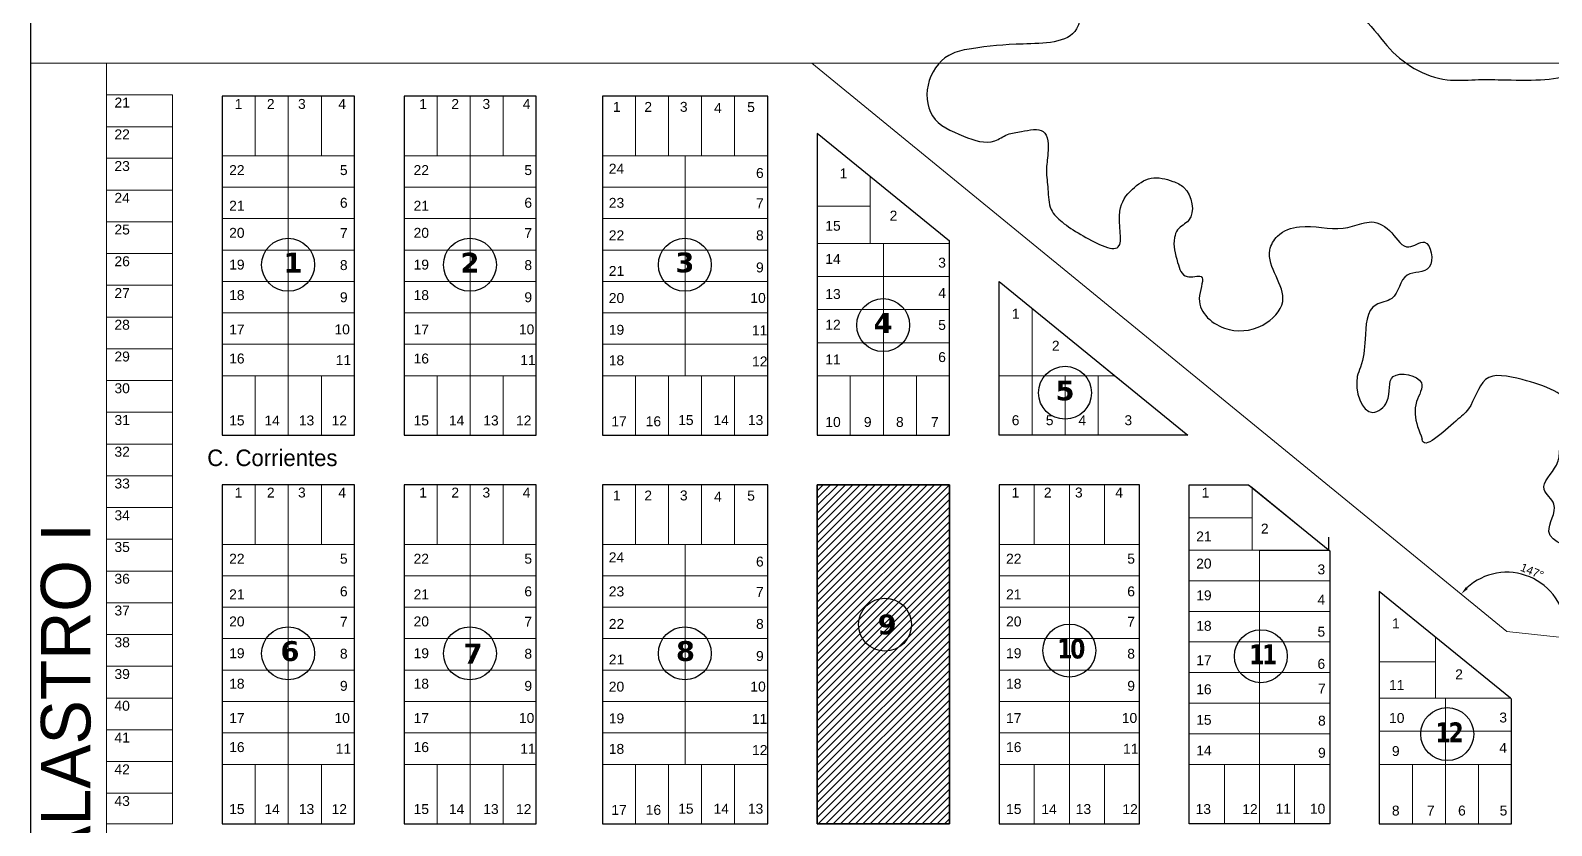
# Model space of a CAD drawing. Header units: millimetres. Extents: x 0 to 6558, y 60 to 10727.
# Drawn here: x 2200 to 2660.1, y 8684.6 to 8925 of the extents above; entities that cross this region are included whole.
import ezdxf

# ---------------------------------------------------------------- set-up
doc = ezdxf.new("R2010")
doc.units = ezdxf.units.MM
for name, color, linetype, lineweight in [('0 LAGUNA', 140, 'Continuous', 30), ('0 NOMBRE DE BARRIOS', 251, 'Continuous', 35), ('0 N° DE PARCELA', 255, 'Continuous', 25), ('0 SIG - PARCELAS', 252, 'Continuous', 18)]:
    doc.layers.add(name, color=color, linetype=linetype, lineweight=lineweight)
for name, color, linetype in [('0 NOMBRE DE CALLES', 255, 'Continuous'), ('0 N° DE MANZANA', 255, 'Continuous'), ('0 SIG - CHACRAS', 253, 'Continuous'), ('0 SIG - MANZANAS', 253, 'Continuous'), ('TERRENO MUNICIPAL', 10, 'Continuous')]:
    doc.layers.add(name, color=color, linetype=linetype)
doc.layers.add('auxiliares', color=3, linetype='Continuous', plot=False)
doc.styles.add('ARIAL', font='arial.ttf')
doc.styles.get("Standard").update_dxf_attribs({"font": 'arial.ttf'})
doc.styles.add('STYLE1', font='arial.ttf')
doc.dimstyles.new('Copia de 1-100', dxfattribs={"dimscale": 200, "dimtxt": 0.05, "dimasz": 0.01, "dimexe": 0.0035, "dimexo": 0.0035, "dimgap": 0.0015, "dimtad": 1, "dimzin": 4, "dimdsep": 46, "dimtxsty": 'ARIAL', "dimblk": 'DOTSMALL', "dimcen": 0.009, "dimdle": 0.0015, "dimclrd": 6, "dimclre": 256, "dimclrt": 6, "dimazin": 0, "dimtfac": 1, "dimtmove": 2, "dimatfit": 2, "dimldrblk": 'DOTSMALL', "dimfxl": 0.035, "dimfxlon": 1, "dimtfillclr": 6, "dimtolj": 2, "dimtzin": 0, "dimlwd": -1, "dimlwe": -1, "dimarcsym": 0})
doc.dimstyles.new('ISO-25', dxfattribs={"dimtxt": 2.5, "dimasz": 2.5, "dimexe": 1.25, "dimexo": 0.625, "dimtad": 1, "dimtxsty": 'Standard', "dimcen": 2.5, "dimadec": 0, "dimazin": 0, "dimtfac": 1, "dimtmove": 0, "dimatfit": 3, "dimfxl": 1, "dimarcsym": 0})

# ---------------------------------------------------------------- blocks, each defined once
blk = doc.blocks.new('*D72')
at = {"layer": 'auxiliares', "color": 0, "lineweight": -2, "transparency": 16777216}
blk.add_arc((2646.57, 8743.32), 17.86, 1.8526, 132.7196, dxfattribs=at)
at = {"layer": 'auxiliares', "color": 0, "transparency": 16777216}
for points in [[(2634.76, 8756.15), (2634.15, 8756.72), (2632.74, 8754.61)], [(2664.83, 8743.88), (2664, 8743.91), (2664.32, 8741.39)]]:
    blk.add_solid(points, dxfattribs=at)
at = {"layer": 'auxiliares', "color": 0, "transparency": 16777216, "insert": (2654.19, 8761.52), "char_height": 2.5, "attachment_point": 5, "rotation": 337.2861}
blk.add_mtext('147°', dxfattribs=at)
blk = doc.blocks.new('_DotSmall')
at = {"color": 0, "linetype": 'ByBlock', "const_width": 0.5}
blk.add_lwpolyline([(-0.0625, 0, 1), (0.0625, 0, 1)], format="xyb", close=True, dxfattribs=at)
blk = doc.blocks.new('*D73')
at = {"layer": 'auxiliares', "color": 0, "transparency": 16777216}
blk.add_arc((2922.36, 8713.48), 16.52, 173.825, 302.7056, dxfattribs=at)
at = {"layer": 'auxiliares', "color": 0, "transparency": 16777216, "xscale": 2, "yscale": 2, "zscale": 2}
for p, rotation in [((2905.94, 8715.25), 83.82500000000022), ((2931.28, 8699.58), 32.70555555555591)]:
    blk.add_blockref('_DotSmall', p, dxfattribs=dict(at, rotation=rotation))
at = {"layer": 'auxiliares', "color": 0, "transparency": 16777216, "insert": (2914.1, 8700.12), "char_height": 1, "attachment_point": 5, "rotation": 328.2653, "style": 'ARIAL'}
blk.add_mtext('\\A2;128°52\'50"', dxfattribs=at)

msp = doc.modelspace()

# ---------------------------------------------------------------- hatches: boundary and pattern name
at = {"layer": 'TERRENO MUNICIPAL'}
h = msp.add_hatch(dxfattribs=at)
h.set_pattern_fill('ANSI31', color=256, scale=0.5)
h.set_pattern_definition([(45, (-322.4474, 5693.1154), (-1.122532, 1.122532), [])])
h.paths.add_polyline_path([(2477.979, 8685.105), (2437.979, 8685.105), (2437.979, 8787.605), (2477.979, 8787.605)])

# ---------------------------------------------------------------- linework, layer by layer
at = {"layer": '0 LAGUNA'}
msp.add_spline([(2418.939, 9218.223), (2437.344, 9225.666), (2438.177, 9234.817), (2444.006, 9246.462), (2446.504, 9257.276), (2446.504, 9271.417), (2453.165, 9286.39), (2462.737, 9298.306), (2473.398, 9313.402), (2477.851, 9320.446), (2478.098, 9327.489), (2475.284, 9343.735), (2472.405, 9350.324), (2472.776, 9355.892), (2474.356, 9359.882), (2477.514, 9361.832), (2481.509, 9363.78), (2484.946, 9366.193), (2487.733, 9369.441), (2487.733, 9374.081), (2484.015, 9378.019), (2480.91, 9379.815), (2487.924, 9393.343), (2492.187, 9396.947), (2498.09, 9400.105), (2505.961, 9405.629), (2506.453, 9410.215), (2511.917, 9420.105), (2519.148, 9426.472), (2527.899, 9429.386), (2530.309, 9427.992), (2534.496, 9426.978), (2537.286, 9430.019), (2537.793, 9436.355), (2545.53, 9441.55), (2550.097, 9444.211), (2554.409, 9450.673), (2563.264, 9457.927), (2568.358, 9466.674), (2574.727, 9471.128), (2589.242, 9479.653), (2604.242, 9485.692), (2616.109, 9507.611), (2620.586, 9517.452), (2623.721, 9522.82), (2629.318, 9524.609), (2635.139, 9524.609), (2637.378, 9525.504), (2645.438, 9525.28), (2661.558, 9524.833), (2676.111, 9532.661), (2677.007, 9540.713), (2679.469, 9546.752), (2681.708, 9552.344), (2691.56, 9556.251), (2702.082, 9566.658), (2710.814, 9567.329), (2718.874, 9567.553), (2737.124, 9591.932), (2738.248, 9598.669), (2751.409, 9608.215), (2763.762, 9614.391), (2778.585, 9632.2), (2796.626, 9643.039), (2806.191, 9651.588), (2811.225, 9662.15), (2815.756, 9669.19), (2845.473, 9690.574), (2867.703, 9696.681), (2883.819, 9701.678), (2894.934, 9708.34), (2907.161, 9713.892), (2916.608, 9721.664), (2936.616, 9731.658), (2944.952, 9736.654), (2951.621, 9743.872), (2953.844, 9751.089), (2954.4, 9763.858), (2948.286, 9775.967), (2938.283, 9775.967), (2924.945, 9769.966), (2904.382, 9766.079), (2893.823, 9758.307), (2884.375, 9749.424), (2873.816, 9740.541), (2863.257, 9731.658), (2849.919, 9726.661), (2832.135, 9719.999), (2822.131, 9716.112), (2809.905, 9713.337), (2804.347, 9708.34), (2790.679, 9701.122), (2790.679, 9700.012), (2779.894, 9703.343), (2776.56, 9705.564), (2761.554, 9706.119), (2749.884, 9701.678), (2744.882, 9695.571), (2735.99, 9685.577), (2724.189, 9678.36), (2710.425, 9676.694), (2698.755, 9655.597), (2692.086, 9650.045), (2677.081, 9641.717), (2663.187, 9631.169), (2652.719, 9617.101), (2644.273, 9603.381), (2639.685, 9606.627), (2630.125, 9605.1), (2626.492, 9600.516), (2624.007, 9594.213), (2622.669, 9587.528), (2618.654, 9582.18), (2614.256, 9577.023), (2607.183, 9571.294), (2601.256, 9566.71), (2593.608, 9564.609), (2590.167, 9563.845), (2586.535, 9563.272), (2571.759, 9562.187), (2561.004, 9550.907), (2557.509, 9544.46), (2548.906, 9534.254), (2539.496, 9528.614), (2513.155, 9505.812), (2491.846, 9491.392), (2471.226, 9481.092), (2448.861, 9461.351), (2443.873, 9455.704), (2434.895, 9446.07), (2426.582, 9437.766), (2418.934, 9433.115), (2408.958, 9426.139), (2400.644, 9420.105), (2395.989, 9420.105), (2392.663, 9414.512), (2386.678, 9409.197), (2382.688, 9400.105), (2380.028, 9393.584), (2380.36, 9388.269), (2392.663, 9383.286), (2395.656, 9383.286), (2399.979, 9382.289), (2401.309, 9379.632), (2385.987, 9381.781), (2381.536, 9387.232), (2367.608, 9390.244), (2356.838, 9386.371), (2352.818, 9383.646), (2348.941, 9380.633), (2346.069, 9378.195), (2330.068, 9365.158), (2326.897, 9354.548), (2326.676, 9344.439), (2319.388, 9325.672), (2310.206, 9318.142), (2308.152, 9309.573), (2303.199, 9304.866), (2310.085, 9296.055), (2303.757, 9286.946), (2302.64, 9283.524), (2302.566, 9279.21), (2290.094, 9235.81), (2290.872, 9207.826), (2290.872, 9193.834), (2293.985, 9176.733), (2298.653, 9163.518), (2299.431, 9157.299), (2304.1, 9142.53), (2316.268, 9108.573), (2343.103, 9093.253), (2344.637, 9083.296), (2351.538, 9075.636), (2360.738, 9065.679), (2364.572, 9063.381), (2370.706, 9059.551), (2370.706, 9051.892), (2372.239, 9044.998), (2373.006, 9032.743), (2378.373, 9027.382), (2386.807, 9025.85), (2403.675, 9025.85), (2413.643, 9030.445), (2419.01, 9038.105), (2425.144, 9038.105), (2428.211, 9035.041), (2428.977, 9025.85), (2429.744, 9019.722), (2430.511, 9012.828), (2432.044, 9005.935), (2435.111, 9002.871), (2444.312, 8998.275), (2480.348, 8994.445), (2491.082, 8995.977), (2504.117, 8995.977), (2517.918, 8992.148), (2523.285, 8988.318), (2523.285, 8982.19), (2527.886, 8973.765), (2533.253, 8967.637), (2534.786, 8963.807), (2535.553, 8950.02), (2534.786, 8941.595), (2520.218, 8936.233), (2516.384, 8925.509), (2500.208, 8920.903), (2484.615, 8919.487), (2478.945, 8918.071), (2471.858, 8909.865), (2472.803, 8899.19), (2482.253, 8893.053), (2491.703, 8891.637), (2495.483, 8893.525), (2499.735, 8894.469), (2506.351, 8894.469), (2507.768, 8887.861), (2507.296, 8882.669), (2507.768, 8877.004), (2508.713, 8870.868), (2512.021, 8867.092), (2517.691, 8863.315), (2529.031, 8859.539), (2529.503, 8870.396), (2533.283, 8877.004), (2538.953, 8880.309), (2545.568, 8879.365), (2548.876, 8877.476), (2550.294, 8867.564), (2546.986, 8864.732), (2546.041, 8862.372), (2546.986, 8854.819), (2549.821, 8850.571), (2554.074, 8850.571), (2553.601, 8844.907), (2555.491, 8838.77), (2561.161, 8834.994), (2572.711, 8835.93), (2578.757, 8843.018), (2574.864, 8858.595), (2577.226, 8862.844), (2583.842, 8865.676), (2597.072, 8865.204), (2602.742, 8866.62), (2605.577, 8867.092), (2611.72, 8863.787), (2616.917, 8859.539), (2621.642, 8860.955), (2623.06, 8853.403), (2616.445, 8851.043), (2611.72, 8843.962), (2606.994, 8842.074), (2603.687, 8831.69), (2602.269, 8823.193), (2601.324, 8820.361), (2606.049, 8809.504), (2610.302, 8812.809), (2612.192, 8820.361), (2620.697, 8818.473), (2619.28, 8812.809), (2618.807, 8809.032), (2620.967, 8801.469)], degree=3, dxfattribs=at)
at = {"layer": '0 LAGUNA', "start_tangent": (-0.6782069, -0.734871), "end_tangent": (-0.0487753, 0.9988098)}
msp.add_spline([(2418.939, 9218.223), (2418.939, 9208.07), (2416.681, 9200.738), (2413.858, 9189.458), (2411.035, 9179.305), (2408.776, 9172.537), (2408.776, 9159), (2408.776, 9147.156), (2408.776, 9135.875), (2411.035, 9124.595), (2418.939, 9108.238), (2430.231, 9096.957), (2443.782, 9091.881), (2454.509, 9088.497), (2472.576, 9081.729), (2482.174, 9073.832), (2494.595, 9071.012), (2502.5, 9066.5), (2551.221, 9076.645), (2565.562, 9078.237), (2576.717, 9079.828), (2589.465, 9079.828), (2613.367, 9079.828), (2632.968, 9081.984), (2630.39, 9101.421), (2630.66, 9102.121), (2680.439, 9102.121), (2680.439, 9129.176), (2704.196, 9141.912), (2729.691, 9157.83), (2752, 9165.79), (2772.716, 9181.708), (2795.024, 9199.219), (2820.52, 9213.546), (2831.626, 9231.056), (2871.527, 9254.745), (2905.688, 9283.588), (2922.468, 9301.099), (2946.191, 9318.609), (2976.682, 9351.425), (2982.335, 9353.63), (2990.511, 9366.365), (3002.775, 9392.004), (3015.948, 9400.105), (3033.591, 9412.999), (3047.803, 9414.917), (3055.101, 9420.105), (3059.326, 9425.662), (3067.392, 9431.034), (3072.002, 9435.638), (3089.645, 9462.228), (3098.59, 9474.601), (3106.847, 9479.413), (3114.416, 9489.036), (3109.095, 9502.196), (3126.113, 9505.533), (3128.178, 9511.032), (3136.434, 9516.531), (3143.315, 9526.155), (3149.508, 9535.091), (3153.636, 9541.277), (3154.325, 9551.588), (3159.141, 9556.399), (3162.582, 9563.273), (3164.646, 9570.147), (3179.979, 9594.447), (3191.023, 9607.347), (3199.979, 9618.73), (3204.979, 9636.183), (3204.979, 9652.878), (3216.848, 9670.206), (3235.722, 9693.31), (3241.735, 9713.332), (3247.748, 9726.68), (3263.782, 9740.028), (3276.475, 9749.372), (3285.828, 9757.38), (3293.845, 9763.387), (3307.207, 9763.387), (3313.887, 9763.387), (3325.913, 9766.724), (3349.964, 9768.059), (3367.334, 9768.059), (3382.7, 9766.057), (3374.015, 9756.046), (3355.976, 9750.039), (3343.951, 9738.693), (3341.279, 9729.35), (3335.934, 9720.006), (3327.249, 9708.66), (3315.892, 9700.651), (3305.203, 9676.625), (3301.194, 9662.609), (3289.169, 9630.574), (3285.16, 9627.237), (3273.135, 9609.885), (3264.45, 9596.537), (3251.088, 9591.865), (3237.727, 9582.521), (3229.042, 9577.182), (3215.68, 9568.506), (3213.676, 9559.162), (3199.979, 9559.162), (3180.079, 9559.162), (3180.079, 9547.816), (3179.979, 9524.457), (3172.255, 9509.775), (3164.906, 9494.424), (3142.38, 9460.371), (3134.274, 9445.332), (3120.378, 9420.105), (3111.74, 9409.445), (3111.74, 9400.105), (3104.746, 9380.553), (3093.746, 9369.564), (3082.166, 9356.261), (3070.008, 9345.85), (3057.849, 9339.488), (3049.164, 9336.596), (3036.054, 9324.307), (3019.049, 9314.24), (3010.861, 9305.432), (3007.712, 9292.219), (2999.525, 9283.411), (2987.559, 9275.861), (2972.1, 9265.651), (2956.823, 9260.601), (2954.232, 9253.355), (2947.738, 9245.633), (2944.337, 9238.219), (2940.317, 9232.35), (2936.916, 9226.79), (2932.587, 9219.994), (2927.021, 9212.581), (2917.745, 9208.256), (2909.706, 9205.167), (2904.14, 9203.005), (2897.337, 9194.973), (2890.176, 9181.186), (2883.921, 9170.319), (2873.859, 9165.7), (2870.324, 9164.614), (2855.989, 9158.337), (2837.215, 9155.268), (2823.809, 9140.302), (2821.854, 9130.374), (2808.882, 9113.665), (2802.055, 9101.389), (2792.156, 9097.296), (2786.012, 9097.296), (2776.112, 9092.863), (2744.544, 9065.859), (2738.666, 9047.915), (2731.481, 9041.064), (2722.99, 9033.234), (2717.438, 9026.709), (2706.008, 9016.595), (2696.537, 9010.397), (2680.439, 9003.546), (2672.697, 8998.978), (2666.492, 8993.432), (2657.348, 8987.233), (2648.997, 8979.654), (2632.489, 8977.112), (2619.792, 8976.467), (2600.851, 8973.858), (2595.952, 8973.858), (2578.692, 8963.736), (2566.895, 8954.57), (2565.584, 8942.784), (2568.206, 8930.344), (2587.213, 8931.653), (2593.768, 8931.653), (2602.288, 8929.034), (2610.229, 8920.471), (2628.505, 8910.105), (2637.025, 8910.105), (2644.891, 8910.105), (2656.689, 8910.105), (2668.182, 8912.106), (2680.439, 8912.106), (2680.439, 8910.105), (2697.325, 8910.105), (2700.602, 8900.224), (2740.744, 8872.077), (2753.426, 8850.77), (2757.553, 8839.636), (2768.613, 8830.673), (2789.743, 8831.191), (2805.318, 8822.31), (2818.188, 8819.673), (2825.977, 8815.375), (2838.611, 8808.403), (2856.857, 8800.512), (2875.078, 8792.814), (2895.234, 8796.063), (2907.916, 8796.063), (2926.939, 8793.183), (2949.42, 8793.183), (2986.238, 8778.876), (3006.219, 8771.618), (3028.924, 8748.935), (3034.373, 8747.121), (3040.731, 8743.491), (3044.364, 8738.955), (3059.803, 8719.902), (3070.702, 8707.2), (3081.601, 8688.147), (3089.774, 8662.743), (3092.499, 8642.782), (3087.958, 8621.914), (3075.243, 8607.398), (3063.436, 8594.696), (3050.721, 8581.994), (3041.639, 8575.643), (3034.862, 8546.589), (3028.173, 8536.822), (3019.854, 8526.98), (3015.475, 8521.294), (3015.037, 8513.639), (3020.956, 8497.339), (3027.118, 8487.337), (3035.204, 8484.837), (3051.813, 8465.732), (3051.315, 8455.492), (3039.615, 8430.105), (3009.028, 8435.757), (2987.132, 8435.296), (2967.31, 8433.712), (2955.976, 8434.55), (2950.1, 8434.201), (2934.591, 8432.648), (2926.043, 8437.881), (2921.08, 8439.534), (2918.943, 8447.522), (2911.864, 8452.804), (2899.747, 8456.182), (2892.42, 8458.434), (2888.757, 8462.938), (2878.613, 8467.161), (2866.496, 8470.82), (2862.551, 8472.509), (2852.407, 8476.732), (2837.754, 8480.11), (2821.692, 8480.391), (2816.62, 8479.547), (2791.26, 8482.085), (2784.846, 8481.932), (2781.028, 8481.017), (2759.168, 8479.13), (2759.129, 8479.116), (2770.65, 8472.068), (2778.584, 8468.963), (2779.806, 8467.132), (2779.996, 8464.637), (2775.835, 8455.537), (2773.239, 8454.774), (2765.602, 8452.638), (2760.562, 8454.011), (2755.225, 8457.103), (2749.566, 8461.487), (2743.609, 8461.487), (2739.027, 8458.588), (2736.613, 8454.337), (2733.987, 8447.756), (2732.002, 8443.941), (2711.153, 8433.665), (2701.482, 8432.323), (2695.706, 8432.054), (2670.856, 8433.53), (2666.154, 8435.543), (2664.408, 8437.556), (2667.723, 8466.899), (2664.651, 8485.783), (2669.737, 8507.443), (2669.451, 8518.305), (2696.462, 8506.021), (2705.709, 8505.547), (2716.142, 8505.784), (2722.543, 8508.389), (2726.337, 8510.758), (2733.687, 8510.521), (2743.171, 8505.073), (2767.911, 8500.184), (2798.3, 8500.717), (2804.697, 8511.368), (2810.029, 8518.825), (2815.36, 8523.086), (2840.701, 8524.58), (2853.49, 8523.661), (2871.339, 8530.707), (2904.432, 8550.164), (2911.053, 8563.55), (2918.788, 8571.307), (2925.185, 8579.614), (2926.61, 8580.073), (2934.248, 8582.736), (2945.019, 8597.715), (2951.824, 8607.686), (2953.4, 8616.608), (2959.134, 8620.824), (2961.805, 8627.103), (2969.488, 8635.341), (2970.283, 8635.939), (2971.564, 8634.303), (2970.472, 8635.5), (2974.531, 8641.273), (2982.818, 8649.67), (2983.343, 8666.463), (2981.242, 8674.335), (2976.514, 8680.107), (2971.261, 8686.405), (2969.16, 8692.702), (2965.482, 8702.674), (2960.754, 8706.872), (2957.603, 8707.397), (2947.621, 8714.744), (2942.368, 8719.992), (2937.64, 8723.665), (2929.235, 8729.963), (2922.387, 8732.171), (2919.779, 8730.416), (2907.171, 8725.676), (2902.969, 8724.304), (2888.785, 8724.853), (2883.531, 8725.676), (2871.133, 8725.676), (2861.017, 8727.048), (2845.504, 8735.317), (2827.948, 8733.185), (2815.954, 8740.092), (2805.611, 8739.793), (2794.53, 8742.479), (2787.143, 8745.463), (2758.714, 8749.75), (2744.573, 8753.109), (2730.431, 8756.468), (2729.521, 8767.021), (2724.349, 8770.711), (2715.484, 8772.925), (2705.88, 8777.353), (2698.493, 8778.091), (2688.151, 8776.615), (2681.502, 8775.877), (2670.159, 8769.156), (2659.291, 8773.495), (2660.817, 8781.781), (2657.862, 8786.209), (2661.556, 8793.589), (2663.033, 8803.921), (2665.249, 8810.563), (2651.213, 8819.419), (2640.132, 8819.419), (2634.961, 8810.563), (2631.127, 8806.916), (2620.967, 8801.469)], degree=3, dxfattribs=at)
at = {"layer": '0 N° DE MANZANA'}
for centre in [(2277.918, 8854.16), (2332.918, 8854.16), (2397.918, 8854.16), (2457.918, 8835.91), (2512.918, 8815.464), (2458.457, 8745.342), (2277.918, 8736.66), (2332.918, 8736.66), (2397.918, 8736.66), (2514.229, 8737.506), (2572.147, 8735.799), (2628.526, 8712.242)]:
    msp.add_circle(centre, 8, dxfattribs=at)
at = {"layer": '0 SIG - CHACRAS'}
msp.add_lwpolyline([(2199.979, 8430.105), (3179.979, 8430.105), (3179.979, 9400.105), (2199.979, 9400.105)], close=True, dxfattribs=at)
at = {"layer": '0 SIG - MANZANAS'}
for points in [[(2257.979, 8802.605), (2297.979, 8802.605), (2297.979, 8905.105), (2257.979, 8905.105)], [(2312.979, 8802.605), (2352.979, 8802.605), (2352.979, 8905.105), (2312.979, 8905.105)], [(2372.979, 8802.605), (2422.979, 8802.605), (2422.979, 8905.105), (2372.979, 8905.105)], [(2550.019, 8802.605), (2492.979, 8802.605), (2492.979, 8849.055)], [(2257.979, 8685.105), (2297.979, 8685.105), (2297.979, 8787.605), (2257.979, 8787.605)], [(2312.979, 8685.105), (2352.979, 8685.105), (2352.979, 8787.605), (2312.979, 8787.605)], [(2372.979, 8685.105), (2422.979, 8685.105), (2422.979, 8787.605), (2372.979, 8787.605)], [(2437.979, 8685.105), (2477.979, 8685.105), (2477.979, 8787.605), (2437.979, 8787.605)], [(2492.979, 8685.105), (2535.479, 8685.105), (2535.479, 8787.605), (2492.979, 8787.605)], [(2592.979, 8767.625), (2592.979, 8685.105), (2550.479, 8685.105), (2550.479, 8787.605), (2568.449, 8787.605)], [(2647.979, 8722.845), (2647.649, 8723.105), (2607.979, 8755.415), (2607.979, 8685.105), (2647.979, 8685.105)]]:
    msp.add_lwpolyline(points, close=True, dxfattribs=at)
msp.add_lwpolyline([(2437.979, 8893.845), (2437.979, 8802.605), (2477.979, 8802.605), (2477.979, 8861.275), (2437.979, 8893.845)], dxfattribs=at)
at = {"layer": '0 SIG - PARCELAS'}
for points in [[(2199.979, 9405.105), (2199.979, 8915.105), (2680.439, 8915.105), (2680.439, 9405.105)], [(2199.979, 8672.925), (2222.979, 8672.925), (2222.979, 8915.105), (2199.979, 8915.105)], [(2554.279, 8430.105), (2543.703, 8517.112), (2670.016, 8547.852), (2875.374, 8559.712), (2940.837, 8614.399), (2957.48, 8658.782), (2922.359, 8713.476), (2646.568, 8743.315), (2436.329, 8915.105), (2707.979, 8915.105), (2804.396, 8841.173), (2850.33, 8820.922), (2943.614, 8811.094), (3037.575, 8776.87), (3111.033, 8692.324), (3151.837, 8593.951), (3146.299, 8584.105), (3118.573, 8526.978), (3114.189, 8517.944), (3105.867, 8500.797), (3100.657, 8464.105), (3095.829, 8430.105)], [(2222.979, 8895.855), (2242.979, 8895.855), (2242.979, 8905.555), (2222.979, 8905.555)], [(2257.979, 8887.105), (2267.979, 8887.105), (2267.979, 8905.105), (2257.979, 8905.105)], [(2267.979, 8887.105), (2277.979, 8887.105), (2277.979, 8905.105), (2267.979, 8905.105)], [(2277.979, 8887.105), (2287.979, 8887.105), (2287.979, 8905.105), (2277.979, 8905.105)], [(2287.979, 8887.105), (2297.979, 8887.105), (2297.979, 8905.105), (2287.979, 8905.105)], [(2312.979, 8887.105), (2322.979, 8887.105), (2322.979, 8905.105), (2312.979, 8905.105)], [(2322.979, 8887.105), (2332.979, 8887.105), (2332.979, 8905.105), (2322.979, 8905.105)], [(2332.979, 8887.105), (2342.979, 8887.105), (2342.979, 8905.105), (2332.979, 8905.105)], [(2342.979, 8887.105), (2352.979, 8887.105), (2352.979, 8905.105), (2342.979, 8905.105)], [(2372.979, 8887.105), (2382.979, 8887.105), (2382.979, 8905.105), (2372.979, 8905.105)], [(2382.979, 8887.105), (2392.979, 8887.105), (2392.979, 8905.105), (2382.979, 8905.105)], [(2392.979, 8887.105), (2402.979, 8887.105), (2402.979, 8905.105), (2392.979, 8905.105)], [(2402.979, 8887.105), (2412.979, 8887.105), (2412.979, 8905.105), (2402.979, 8905.105)], [(2412.979, 8887.105), (2422.979, 8887.105), (2422.979, 8905.105), (2412.979, 8905.105)], [(2222.979, 8886.355), (2242.979, 8886.355), (2242.979, 8895.855), (2222.979, 8895.855)], [(2453.979, 8880.815), (2453.979, 8871.855), (2437.979, 8871.855), (2437.979, 8893.845)], [(2222.979, 8876.755), (2242.979, 8876.755), (2242.979, 8886.355), (2222.979, 8886.355)], [(2257.979, 8877.605), (2277.979, 8877.605), (2277.979, 8887.105), (2257.979, 8887.105)], [(2277.979, 8877.605), (2297.979, 8877.605), (2297.979, 8887.105), (2277.979, 8887.105)], [(2312.979, 8877.605), (2332.979, 8877.605), (2332.979, 8887.105), (2312.979, 8887.105)], [(2332.979, 8877.605), (2352.979, 8877.605), (2352.979, 8887.105), (2332.979, 8887.105)], [(2372.979, 8877.605), (2397.979, 8877.605), (2397.979, 8887.105), (2372.979, 8887.105)], [(2397.979, 8877.605), (2422.979, 8877.605), (2422.979, 8887.105), (2397.979, 8887.105)], [(2477.979, 8861.275), (2477.979, 8860.605), (2453.979, 8860.605), (2453.979, 8880.815)], [(2222.979, 8867.155), (2242.979, 8867.155), (2242.979, 8876.755), (2222.979, 8876.755)], [(2257.979, 8868.105), (2277.979, 8868.105), (2277.979, 8877.605), (2257.979, 8877.605)], [(2277.979, 8868.105), (2297.979, 8868.105), (2297.979, 8877.605), (2277.979, 8877.605)], [(2312.979, 8868.105), (2332.979, 8868.105), (2332.979, 8877.605), (2312.979, 8877.605)], [(2332.979, 8868.105), (2352.979, 8868.105), (2352.979, 8877.605), (2332.979, 8877.605)], [(2372.979, 8868.105), (2397.979, 8868.105), (2397.979, 8877.605), (2372.979, 8877.605)], [(2397.979, 8868.105), (2422.979, 8868.105), (2422.979, 8877.605), (2397.979, 8877.605)], [(2437.979, 8860.605), (2453.979, 8860.605), (2453.979, 8871.855), (2437.979, 8871.855)], [(2222.979, 8857.555), (2242.979, 8857.555), (2242.979, 8867.155), (2222.979, 8867.155)], [(2257.979, 8858.605), (2277.979, 8858.605), (2277.979, 8868.105), (2257.979, 8868.105)], [(2277.979, 8858.605), (2297.979, 8858.605), (2297.979, 8868.105), (2277.979, 8868.105)], [(2312.979, 8858.605), (2332.979, 8858.605), (2332.979, 8868.105), (2312.979, 8868.105)], [(2332.979, 8858.605), (2352.979, 8858.605), (2352.979, 8868.105), (2332.979, 8868.105)], [(2372.979, 8858.605), (2397.979, 8858.605), (2397.979, 8868.105), (2372.979, 8868.105)], [(2397.979, 8858.605), (2422.979, 8858.605), (2422.979, 8868.105), (2397.979, 8868.105)], [(2222.979, 8847.955), (2242.979, 8847.955), (2242.979, 8857.555), (2222.979, 8857.555)], [(2257.979, 8849.105), (2277.979, 8849.105), (2277.979, 8858.605), (2257.979, 8858.605)], [(2277.979, 8849.105), (2297.979, 8849.105), (2297.979, 8858.605), (2277.979, 8858.605)], [(2312.979, 8849.105), (2332.979, 8849.105), (2332.979, 8858.605), (2312.979, 8858.605)], [(2332.979, 8849.105), (2352.979, 8849.105), (2352.979, 8858.605), (2332.979, 8858.605)], [(2372.979, 8849.105), (2397.979, 8849.105), (2397.979, 8858.605), (2372.979, 8858.605)], [(2397.979, 8849.105), (2422.979, 8849.105), (2422.979, 8858.605), (2397.979, 8858.605)], [(2437.979, 8850.605), (2457.979, 8850.605), (2457.979, 8860.605), (2437.979, 8860.605)], [(2457.979, 8850.605), (2477.979, 8850.605), (2477.979, 8860.605), (2457.979, 8860.605)], [(2222.979, 8838.355), (2242.979, 8838.355), (2242.979, 8847.955), (2222.979, 8847.955)], [(2257.979, 8839.605), (2277.979, 8839.605), (2277.979, 8849.105), (2257.979, 8849.105)], [(2277.979, 8839.605), (2297.979, 8839.605), (2297.979, 8849.105), (2277.979, 8849.105)], [(2312.979, 8839.605), (2332.979, 8839.605), (2332.979, 8849.105), (2312.979, 8849.105)], [(2332.979, 8839.605), (2352.979, 8839.605), (2352.979, 8849.105), (2332.979, 8849.105)], [(2372.979, 8839.605), (2397.979, 8839.605), (2397.979, 8849.105), (2372.979, 8849.105)], [(2397.979, 8839.605), (2422.979, 8839.605), (2422.979, 8849.105), (2397.979, 8849.105)], [(2437.979, 8840.605), (2457.979, 8840.605), (2457.979, 8850.605), (2437.979, 8850.605)], [(2457.979, 8840.605), (2477.979, 8840.605), (2477.979, 8850.605), (2457.979, 8850.605)], [(2502.979, 8840.915), (2502.979, 8820.605), (2492.979, 8820.605), (2492.979, 8849.055)], [(2257.979, 8830.105), (2277.979, 8830.105), (2277.979, 8839.605), (2257.979, 8839.605)], [(2277.979, 8830.105), (2297.979, 8830.105), (2297.979, 8839.605), (2277.979, 8839.605)], [(2312.979, 8830.105), (2332.979, 8830.105), (2332.979, 8839.605), (2312.979, 8839.605)], [(2332.979, 8830.105), (2352.979, 8830.105), (2352.979, 8839.605), (2332.979, 8839.605)], [(2372.979, 8830.105), (2397.979, 8830.105), (2397.979, 8839.605), (2372.979, 8839.605)], [(2397.979, 8830.105), (2422.979, 8830.105), (2422.979, 8839.605), (2397.979, 8839.605)], [(2437.979, 8830.605), (2457.979, 8830.605), (2457.979, 8840.605), (2437.979, 8840.605)], [(2457.979, 8830.605), (2477.979, 8830.605), (2477.979, 8840.605), (2457.979, 8840.605)], [(2527.919, 8820.605), (2502.979, 8820.605), (2502.979, 8840.915)], [(2222.979, 8828.755), (2242.979, 8828.755), (2242.979, 8838.355), (2222.979, 8838.355)], [(2257.979, 8820.605), (2277.979, 8820.605), (2277.979, 8830.105), (2257.979, 8830.105)], [(2277.979, 8820.605), (2297.979, 8820.605), (2297.979, 8830.105), (2277.979, 8830.105)], [(2312.979, 8820.605), (2332.979, 8820.605), (2332.979, 8830.105), (2312.979, 8830.105)], [(2332.979, 8820.605), (2352.979, 8820.605), (2352.979, 8830.105), (2332.979, 8830.105)], [(2372.979, 8820.605), (2397.979, 8820.605), (2397.979, 8830.105), (2372.979, 8830.105)], [(2397.979, 8820.605), (2422.979, 8820.605), (2422.979, 8830.105), (2397.979, 8830.105)], [(2437.979, 8820.605), (2457.979, 8820.605), (2457.979, 8830.605), (2437.979, 8830.605)], [(2457.979, 8820.605), (2477.979, 8820.605), (2477.979, 8830.605), (2457.979, 8830.605)], [(2222.979, 8819.155), (2242.979, 8819.155), (2242.979, 8828.755), (2222.979, 8828.755)], [(2257.979, 8802.605), (2267.979, 8802.605), (2267.979, 8820.605), (2257.979, 8820.605)], [(2267.979, 8802.605), (2277.979, 8802.605), (2277.979, 8820.605), (2267.979, 8820.605)], [(2277.979, 8802.605), (2287.979, 8802.605), (2287.979, 8820.605), (2277.979, 8820.605)], [(2287.979, 8802.605), (2297.979, 8802.605), (2297.979, 8820.605), (2287.979, 8820.605)], [(2312.979, 8802.605), (2322.979, 8802.605), (2322.979, 8820.605), (2312.979, 8820.605)], [(2322.979, 8802.605), (2332.979, 8802.605), (2332.979, 8820.605), (2322.979, 8820.605)], [(2332.979, 8802.605), (2342.979, 8802.605), (2342.979, 8820.605), (2332.979, 8820.605)], [(2342.979, 8802.605), (2352.979, 8802.605), (2352.979, 8820.605), (2342.979, 8820.605)], [(2372.979, 8802.605), (2382.979, 8802.605), (2382.979, 8820.605), (2372.979, 8820.605)], [(2382.979, 8802.605), (2392.979, 8802.605), (2392.979, 8820.605), (2382.979, 8820.605)], [(2392.979, 8802.605), (2402.979, 8802.605), (2402.979, 8820.605), (2392.979, 8820.605)], [(2402.979, 8802.605), (2412.979, 8802.605), (2412.979, 8820.605), (2402.979, 8820.605)], [(2412.979, 8802.605), (2422.979, 8802.605), (2422.979, 8820.605), (2412.979, 8820.605)], [(2437.979, 8802.605), (2447.979, 8802.605), (2447.979, 8820.605), (2437.979, 8820.605)], [(2447.979, 8802.605), (2457.979, 8802.605), (2457.979, 8820.605), (2447.979, 8820.605)], [(2457.979, 8802.605), (2467.979, 8802.605), (2467.979, 8820.605), (2457.979, 8820.605)], [(2467.979, 8802.605), (2477.979, 8802.605), (2477.979, 8820.605), (2467.979, 8820.605)], [(2492.979, 8802.605), (2502.979, 8802.605), (2502.979, 8820.605), (2492.979, 8820.605)], [(2502.979, 8802.605), (2512.979, 8802.605), (2512.979, 8820.605), (2502.979, 8820.605)], [(2512.979, 8802.605), (2522.979, 8802.605), (2522.979, 8820.605), (2512.979, 8820.605)], [(2527.919, 8820.605), (2522.979, 8820.605), (2522.979, 8802.605), (2550.019, 8802.605)], [(2222.979, 8809.555), (2242.979, 8809.555), (2242.979, 8819.155), (2222.979, 8819.155)], [(2222.979, 8799.955), (2242.979, 8799.955), (2242.979, 8809.555), (2222.979, 8809.555)], [(2222.979, 8790.355), (2242.979, 8790.355), (2242.979, 8799.955), (2222.979, 8799.955)], [(2222.979, 8780.755), (2242.979, 8780.755), (2242.979, 8790.355), (2222.979, 8790.355)], [(2257.979, 8769.605), (2267.979, 8769.605), (2267.979, 8787.605), (2257.979, 8787.605)], [(2267.979, 8769.605), (2277.979, 8769.605), (2277.979, 8787.605), (2267.979, 8787.605)], [(2277.979, 8769.605), (2287.979, 8769.605), (2287.979, 8787.605), (2277.979, 8787.605)], [(2287.979, 8769.605), (2297.979, 8769.605), (2297.979, 8787.605), (2287.979, 8787.605)], [(2312.979, 8769.605), (2322.979, 8769.605), (2322.979, 8787.605), (2312.979, 8787.605)], [(2322.979, 8769.605), (2332.979, 8769.605), (2332.979, 8787.605), (2322.979, 8787.605)], [(2332.979, 8769.605), (2342.979, 8769.605), (2342.979, 8787.605), (2332.979, 8787.605)], [(2342.979, 8769.605), (2352.979, 8769.605), (2352.979, 8787.605), (2342.979, 8787.605)], [(2372.979, 8769.605), (2382.979, 8769.605), (2382.979, 8787.605), (2372.979, 8787.605)], [(2382.979, 8769.605), (2392.979, 8769.605), (2392.979, 8787.605), (2382.979, 8787.605)], [(2392.979, 8769.605), (2402.979, 8769.605), (2402.979, 8787.605), (2392.979, 8787.605)], [(2402.979, 8769.605), (2412.979, 8769.605), (2412.979, 8787.605), (2402.979, 8787.605)], [(2412.979, 8769.605), (2422.979, 8769.605), (2422.979, 8787.605), (2412.979, 8787.605)], [(2492.979, 8769.605), (2503.629, 8769.605), (2503.629, 8787.605), (2492.979, 8787.605)], [(2503.629, 8769.605), (2514.229, 8769.605), (2514.229, 8787.605), (2503.629, 8787.605)], [(2524.829, 8769.605), (2514.229, 8769.605), (2514.229, 8787.605), (2524.829, 8787.605)], [(2535.479, 8769.605), (2524.829, 8769.605), (2524.829, 8787.605), (2535.479, 8787.605)], [(2569.479, 8786.765), (2569.479, 8777.605), (2550.479, 8777.605), (2550.479, 8787.605), (2568.449, 8787.605)], [(2592.696, 8767.855), (2569.476, 8767.855), (2569.476, 8786.765)], [(2222.979, 8771.155), (2242.979, 8771.155), (2242.979, 8780.755), (2222.979, 8780.755)], [(2550.479, 8767.855), (2569.479, 8767.855), (2569.479, 8777.605), (2550.479, 8777.605)], [(2222.979, 8761.555), (2242.979, 8761.555), (2242.979, 8771.155), (2222.979, 8771.155)], [(2257.979, 8760.105), (2277.979, 8760.105), (2277.979, 8769.605), (2257.979, 8769.605)], [(2277.979, 8760.105), (2297.979, 8760.105), (2297.979, 8769.605), (2277.979, 8769.605)], [(2312.979, 8760.105), (2332.979, 8760.105), (2332.979, 8769.605), (2312.979, 8769.605)], [(2332.979, 8760.105), (2352.979, 8760.105), (2352.979, 8769.605), (2332.979, 8769.605)], [(2372.979, 8760.105), (2397.979, 8760.105), (2397.979, 8769.605), (2372.979, 8769.605)], [(2397.979, 8760.105), (2422.979, 8760.105), (2422.979, 8769.605), (2397.979, 8769.605)], [(2492.979, 8760.105), (2514.229, 8760.105), (2514.229, 8769.605), (2492.979, 8769.605)], [(2514.229, 8760.105), (2535.479, 8760.105), (2535.479, 8769.605), (2514.229, 8769.605)], [(2550.479, 8758.605), (2571.729, 8758.605), (2571.729, 8767.855), (2550.479, 8767.855)], [(2592.699, 8767.855), (2592.979, 8767.625), (2592.979, 8758.605), (2571.729, 8758.605), (2571.729, 8767.855)], [(2222.979, 8751.955), (2242.979, 8751.955), (2242.979, 8761.555), (2222.979, 8761.555)], [(2257.979, 8750.605), (2277.979, 8750.605), (2277.979, 8760.105), (2257.979, 8760.105)], [(2277.979, 8750.605), (2297.979, 8750.605), (2297.979, 8760.105), (2277.979, 8760.105)], [(2312.979, 8750.605), (2332.979, 8750.605), (2332.979, 8760.105), (2312.979, 8760.105)], [(2332.979, 8750.605), (2352.979, 8750.605), (2352.979, 8760.105), (2332.979, 8760.105)], [(2372.979, 8750.605), (2397.979, 8750.605), (2397.979, 8760.105), (2372.979, 8760.105)], [(2397.979, 8750.605), (2422.979, 8750.605), (2422.979, 8760.105), (2397.979, 8760.105)], [(2492.979, 8750.605), (2514.229, 8750.605), (2514.229, 8760.105), (2492.979, 8760.105)], [(2514.229, 8750.605), (2535.479, 8750.605), (2535.479, 8760.105), (2514.229, 8760.105)], [(2550.479, 8749.355), (2571.729, 8749.355), (2571.729, 8758.605), (2550.479, 8758.605)], [(2592.979, 8749.355), (2571.729, 8749.355), (2571.729, 8758.605), (2592.979, 8758.605)], [(2222.979, 8742.355), (2242.979, 8742.355), (2242.979, 8751.955), (2222.979, 8751.955)], [(2624.979, 8741.565), (2624.979, 8734.105), (2607.979, 8734.105), (2607.979, 8755.415)], [(2257.979, 8741.105), (2277.979, 8741.105), (2277.979, 8750.605), (2257.979, 8750.605)], [(2277.979, 8741.105), (2297.979, 8741.105), (2297.979, 8750.605), (2277.979, 8750.605)], [(2312.979, 8741.105), (2332.979, 8741.105), (2332.979, 8750.605), (2312.979, 8750.605)], [(2332.979, 8741.105), (2352.979, 8741.105), (2352.979, 8750.605), (2332.979, 8750.605)], [(2372.979, 8741.105), (2397.979, 8741.105), (2397.979, 8750.605), (2372.979, 8750.605)], [(2397.979, 8741.105), (2422.979, 8741.105), (2422.979, 8750.605), (2397.979, 8750.605)], [(2492.979, 8741.105), (2514.229, 8741.105), (2514.229, 8750.605), (2492.979, 8750.605)], [(2514.229, 8741.105), (2535.479, 8741.105), (2535.479, 8750.605), (2514.229, 8750.605)], [(2550.479, 8740.105), (2571.729, 8740.105), (2571.729, 8749.355), (2550.479, 8749.355)], [(2592.979, 8740.105), (2571.729, 8740.105), (2571.729, 8749.355), (2592.979, 8749.355)], [(2222.979, 8732.755), (2242.979, 8732.755), (2242.979, 8742.355), (2222.979, 8742.355)], [(2257.979, 8731.605), (2277.979, 8731.605), (2277.979, 8741.105), (2257.979, 8741.105)], [(2277.979, 8731.605), (2297.979, 8731.605), (2297.979, 8741.105), (2277.979, 8741.105)], [(2312.979, 8731.605), (2332.979, 8731.605), (2332.979, 8741.105), (2312.979, 8741.105)], [(2332.979, 8731.605), (2352.979, 8731.605), (2352.979, 8741.105), (2332.979, 8741.105)], [(2372.979, 8731.605), (2397.979, 8731.605), (2397.979, 8741.105), (2372.979, 8741.105)], [(2397.979, 8731.605), (2422.979, 8731.605), (2422.979, 8741.105), (2397.979, 8741.105)], [(2492.979, 8731.605), (2514.229, 8731.605), (2514.229, 8741.105), (2492.979, 8741.105)], [(2514.229, 8731.605), (2535.479, 8731.605), (2535.479, 8741.105), (2514.229, 8741.105)], [(2550.479, 8730.855), (2571.729, 8730.855), (2571.729, 8740.105), (2550.479, 8740.105)], [(2592.979, 8730.855), (2571.729, 8730.855), (2571.729, 8740.105), (2592.979, 8740.105)], [(2647.649, 8723.105), (2624.979, 8723.105), (2624.979, 8741.565)], [(2607.979, 8723.105), (2624.979, 8723.105), (2624.979, 8734.105), (2607.979, 8734.105)], [(2222.979, 8723.155), (2242.979, 8723.155), (2242.979, 8732.755), (2222.979, 8732.755)], [(2257.979, 8722.105), (2277.979, 8722.105), (2277.979, 8731.605), (2257.979, 8731.605)], [(2277.979, 8722.105), (2297.979, 8722.105), (2297.979, 8731.605), (2277.979, 8731.605)], [(2312.979, 8722.105), (2332.979, 8722.105), (2332.979, 8731.605), (2312.979, 8731.605)], [(2332.979, 8722.105), (2352.979, 8722.105), (2352.979, 8731.605), (2332.979, 8731.605)], [(2372.979, 8722.105), (2397.979, 8722.105), (2397.979, 8731.605), (2372.979, 8731.605)], [(2397.979, 8722.105), (2422.979, 8722.105), (2422.979, 8731.605), (2397.979, 8731.605)], [(2492.979, 8722.105), (2514.229, 8722.105), (2514.229, 8731.605), (2492.979, 8731.605)], [(2514.229, 8722.105), (2535.479, 8722.105), (2535.479, 8731.605), (2514.229, 8731.605)], [(2550.479, 8721.605), (2571.729, 8721.605), (2571.729, 8730.855), (2550.479, 8730.855)], [(2592.979, 8721.605), (2571.729, 8721.605), (2571.729, 8730.855), (2592.979, 8730.855)], [(2222.979, 8713.555), (2242.979, 8713.555), (2242.979, 8723.155), (2222.979, 8723.155)], [(2257.979, 8712.605), (2277.979, 8712.605), (2277.979, 8722.105), (2257.979, 8722.105)], [(2277.979, 8712.605), (2297.979, 8712.605), (2297.979, 8722.105), (2277.979, 8722.105)], [(2312.979, 8712.605), (2332.979, 8712.605), (2332.979, 8722.105), (2312.979, 8722.105)], [(2332.979, 8712.605), (2352.979, 8712.605), (2352.979, 8722.105), (2332.979, 8722.105)], [(2372.979, 8712.605), (2397.979, 8712.605), (2397.979, 8722.105), (2372.979, 8722.105)], [(2397.979, 8712.605), (2422.979, 8712.605), (2422.979, 8722.105), (2397.979, 8722.105)], [(2492.979, 8712.605), (2514.229, 8712.605), (2514.229, 8722.105), (2492.979, 8722.105)], [(2514.229, 8712.605), (2535.479, 8712.605), (2535.479, 8722.105), (2514.229, 8722.105)], [(2550.479, 8712.355), (2571.729, 8712.355), (2571.729, 8721.605), (2550.479, 8721.605)], [(2592.979, 8712.355), (2571.729, 8712.355), (2571.729, 8721.605), (2592.979, 8721.605)], [(2607.979, 8713.105), (2627.979, 8713.105), (2627.979, 8723.105), (2607.979, 8723.105)], [(2647.649, 8723.105), (2647.979, 8722.845), (2647.979, 8713.105), (2627.979, 8713.105), (2627.979, 8723.105)], [(2647.649, 8723.105), (2627.979, 8723.105), (2627.979, 8713.105), (2647.979, 8713.105), (2647.979, 8722.845)], [(2222.979, 8703.955), (2242.979, 8703.955), (2242.979, 8713.555), (2222.979, 8713.555)], [(2257.979, 8703.105), (2277.979, 8703.105), (2277.979, 8712.605), (2257.979, 8712.605)], [(2277.979, 8703.105), (2297.979, 8703.105), (2297.979, 8712.605), (2277.979, 8712.605)], [(2312.979, 8703.105), (2332.979, 8703.105), (2332.979, 8712.605), (2312.979, 8712.605)], [(2332.979, 8703.105), (2352.979, 8703.105), (2352.979, 8712.605), (2332.979, 8712.605)], [(2372.979, 8703.105), (2397.979, 8703.105), (2397.979, 8712.605), (2372.979, 8712.605)], [(2397.979, 8703.105), (2422.979, 8703.105), (2422.979, 8712.605), (2397.979, 8712.605)], [(2492.979, 8703.105), (2514.229, 8703.105), (2514.229, 8712.605), (2492.979, 8712.605)], [(2514.229, 8703.105), (2535.479, 8703.105), (2535.479, 8712.605), (2514.229, 8712.605)], [(2550.479, 8703.105), (2571.729, 8703.105), (2571.729, 8712.355), (2550.479, 8712.355)], [(2592.979, 8703.105), (2571.729, 8703.105), (2571.729, 8712.355), (2592.979, 8712.355)], [(2607.979, 8703.105), (2627.979, 8703.105), (2627.979, 8713.105), (2607.979, 8713.105)], [(2627.979, 8703.105), (2647.979, 8703.105), (2647.979, 8713.105), (2627.979, 8713.105)], [(2222.979, 8694.355), (2242.979, 8694.355), (2242.979, 8703.955), (2222.979, 8703.955)], [(2257.979, 8685.105), (2267.979, 8685.105), (2267.979, 8703.105), (2257.979, 8703.105)], [(2267.979, 8685.105), (2277.979, 8685.105), (2277.979, 8703.105), (2267.979, 8703.105)], [(2277.979, 8685.105), (2287.979, 8685.105), (2287.979, 8703.105), (2277.979, 8703.105)], [(2287.979, 8685.105), (2297.979, 8685.105), (2297.979, 8703.105), (2287.979, 8703.105)], [(2312.979, 8685.105), (2322.979, 8685.105), (2322.979, 8703.105), (2312.979, 8703.105)], [(2322.979, 8685.105), (2332.979, 8685.105), (2332.979, 8703.105), (2322.979, 8703.105)], [(2332.979, 8685.105), (2342.979, 8685.105), (2342.979, 8703.105), (2332.979, 8703.105)], [(2342.979, 8685.105), (2352.979, 8685.105), (2352.979, 8703.105), (2342.979, 8703.105)], [(2372.979, 8685.105), (2382.979, 8685.105), (2382.979, 8703.105), (2372.979, 8703.105)], [(2382.979, 8685.105), (2392.979, 8685.105), (2392.979, 8703.105), (2382.979, 8703.105)], [(2392.979, 8685.105), (2402.979, 8685.105), (2402.979, 8703.105), (2392.979, 8703.105)], [(2402.979, 8685.105), (2412.979, 8685.105), (2412.979, 8703.105), (2402.979, 8703.105)], [(2412.979, 8685.105), (2422.979, 8685.105), (2422.979, 8703.105), (2412.979, 8703.105)], [(2492.979, 8685.105), (2503.629, 8685.105), (2503.629, 8703.105), (2492.979, 8703.105)], [(2503.629, 8685.105), (2514.229, 8685.105), (2514.229, 8703.105), (2503.629, 8703.105)], [(2524.829, 8685.105), (2514.229, 8685.105), (2514.229, 8703.105), (2524.829, 8703.105)], [(2535.479, 8685.105), (2524.829, 8685.105), (2524.829, 8703.105), (2535.479, 8703.105)], [(2550.479, 8685.105), (2561.129, 8685.105), (2561.129, 8703.105), (2550.479, 8703.105)], [(2561.129, 8685.105), (2571.729, 8685.105), (2571.729, 8703.105), (2561.129, 8703.105)], [(2582.329, 8685.105), (2571.729, 8685.105), (2571.729, 8703.105), (2582.329, 8703.105)], [(2592.979, 8685.105), (2582.329, 8685.105), (2582.329, 8703.105), (2592.979, 8703.105)], [(2607.979, 8685.105), (2617.979, 8685.105), (2617.979, 8703.105), (2607.979, 8703.105)], [(2617.979, 8685.105), (2627.979, 8685.105), (2627.979, 8703.105), (2617.979, 8703.105)], [(2627.979, 8685.105), (2637.979, 8685.105), (2637.979, 8703.105), (2627.979, 8703.105)], [(2637.979, 8685.105), (2647.979, 8685.105), (2647.979, 8703.105), (2637.979, 8703.105)], [(2222.979, 8685.105), (2242.979, 8685.105), (2242.979, 8694.355), (2222.979, 8694.355)]]:
    msp.add_lwpolyline(points, close=True, dxfattribs=at)
at = {"layer": 'auxiliares'}
msp.add_lwpolyline([(2571.729, 8767.855), (2592.699, 8767.855), (2592.699, 8771.827)], dxfattribs=at)
at = {"layer": 'TERRENO MUNICIPAL'}
msp.add_lwpolyline([(2477.979, 8685.105), (2437.979, 8685.105), (2437.979, 8787.605), (2477.979, 8787.605)], close=True, dxfattribs=at)

# ---------------------------------------------------------------- texts
at = {"layer": '0 NOMBRE DE BARRIOS', "linetype": 'Continuous', "lineweight": 25, "insert": (2210.749, 8675.676), "char_height": 15, "width": 338.88889, "attachment_point": 5, "rotation": 90}
msp.add_mtext('{\\fBankGothic Lt BT|b0|i0|c0|p34;BARRIO BALASTRO I}', dxfattribs=at)
at = {"layer": '0 NOMBRE DE CALLES', "linetype": 'Continuous', "insert": (2253.468, 8795.751), "char_height": 5, "width": 783.33333, "attachment_point": 4}
msp.add_mtext('\\pt10;{\\fBankGothic Lt BT|b0|i0|c0|p34;C. Corrientes}', dxfattribs=at)
at = {"layer": '0 N° DE MANZANA', "char_height": 6, "attachment_point": 4}
for s, insert in [('{\\fVerdana|b1|i0|c0|p34;1}', (2276.534, 8854.804)), ('{\\fVerdana|b1|i0|c0|p34;2}', (2330.06, 8854.804)), ('{\\fVerdana|b1|i0|c0|p34;3}', (2395.06, 8854.804)), ('{\\fVerdana|b1|i0|c0|p34;4}', (2455.037, 8836.554)), ('{\\fVerdana|b1|i0|c0|p34;5}', (2510.06, 8816.107)), ('{\\fVerdana|b1|i0|c0|p34;9}', (2456.254, 8745.375)), ('{\\fVerdana|b1|i0|c0|p34;6}', (2275.613, 8737.304)), ('{\\fVerdana|b1|i0|c0|p34;7}', (2330.991, 8736.575)), ('{\\fVerdana|b1|i0|c0|p34;8}', (2395.253, 8737.304)), ('{\\fVerdana|b1|i0|c0|p34;\\W0.8;\\T0.85;10}', (2510.585, 8738.053)), ('{\\fVerdana|b1|i0|c0|p34;\\W0.8;\\T0.85;11}', (2568.624, 8736.346)), ('{\\fVerdana|b1|i0|c0|p34;\\W0.8;\\T0.85;12}', (2625.01, 8712.788))]:
    msp.add_mtext(s, dxfattribs=dict(at, insert=insert))
at = {"layer": '0 N° DE PARCELA', "char_height": 3, "attachment_point": 4, "style": 'STYLE1'}
for s, insert in [('21', (2225.394, 8903.199)), ('1', (2261.769, 8902.775)), ('2', (2271.508, 8902.775)), ('3', (2280.919, 8902.775)), ('4', (2293.105, 8902.775)), ('1', (2317.559, 8902.775)), ('2', (2327.297, 8902.775)), ('3', (2336.708, 8902.775)), ('4', (2348.894, 8902.775)), ('1', (2376.145, 8901.886)), ('2', (2385.667, 8901.886)), ('3', (2396.429, 8901.886)), ('5', (2416.78, 8901.822)), ('4', (2406.75, 8901.565)), ('22', (2225.394, 8893.599)), ('23', (2225.394, 8883.999)), ('24', (2374.922, 8883.206)), ('22', (2260.087, 8882.781)), ('5', (2293.596, 8882.764)), ('22', (2315.876, 8882.781)), ('5', (2349.385, 8882.764)), ('6', (2419.45, 8881.891)), ('1', (2444.714, 8881.783)), ('2{\\fArial|b0|i0|c238|p34;4}', (2225.394, 8874.399)), ('21', (2260.087, 8872.009)), ('6', (2293.596, 8872.88)), ('21', (2315.876, 8872.009)), ('6', (2349.385, 8872.88)), ('23', (2374.922, 8872.865)), ('7', (2419.45, 8872.738)), ('25', (2225.394, 8864.799)), ('{\\fArial|b0|i0|c238|p34;1}5', (2440.411, 8865.922)), ('2', (2459.87, 8869.016)), ('20', (2260.087, 8863.794)), ('7', (2293.596, 8863.727)), ('20', (2315.876, 8863.794)), ('7', (2349.385, 8863.727)), ('22', (2374.922, 8863.069)), ('8', (2419.45, 8863.046)), ('{\\fArial|b0|i0|c238|p34;1}4', (2440.411, 8855.93)), ('26', (2225.394, 8855.199)), ('19', (2260.087, 8854.187)), ('8', (2293.596, 8854.035)), ('19', (2315.876, 8854.187)), ('8', (2349.385, 8854.035)), ('21', (2374.922, 8852.297)), ('9', (2419.45, 8853.332)), ('3', (2474.561, 8854.779)), ('27', (2225.394, 8845.599)), ('18', (2260.087, 8844.968)), ('9', (2293.596, 8844.32)), ('18', (2315.876, 8844.968)), ('9', (2349.385, 8844.32)), ('20', (2374.922, 8844.083)), ('10', (2417.734, 8844.106)), ('{\\fArial|b0|i0|c238|p34;1}3', (2440.411, 8845.29)), ('4', (2474.561, 8845.626)), ('1', (2496.829, 8839.373)), ('28', (2225.394, 8835.999)), ('17', (2260.087, 8834.584)), ('10', (2291.945, 8834.606)), ('17', (2315.876, 8834.584)), ('10', (2347.734, 8834.606)), ('19', (2374.922, 8834.476)), ('11', (2418.187, 8834.345)), ('{\\fArial|b0|i0|c238|p34;1}2', (2440.411, 8836.032)), ('5', (2474.561, 8835.934)), ('2', (2508.941, 8829.675)), ('29', (2225.394, 8826.399)), ('16', (2260.087, 8825.793)), ('11', (2292.334, 8825.333)), ('16', (2315.876, 8825.793)), ('11', (2348.123, 8825.333)), ('18', (2374.922, 8825.257)), ('12', (2418.26, 8824.928)), ('11', (2440.411, 8825.53)), ('6', (2474.561, 8826.22)), ('30', (2225.394, 8816.799)), ('31', (2225.394, 8807.199)), ('15', (2260.087, 8807.063)), ('14', (2270.771, 8807.063)), ('13', (2281.164, 8807.063)), ('12', (2291.071, 8807.063)), ('15', (2315.876, 8807.063)), ('14', (2326.56, 8807.063)), ('13', (2336.953, 8807.063)), ('12', (2346.86, 8807.063)), ('17', (2375.697, 8806.817)), ('16', (2386.09, 8806.817)), ('15', (2395.907, 8807.174)), ('14', (2406.59, 8807.174)), ('13', (2416.983, 8807.174)), ('10', (2440.411, 8806.599)), ('9', (2452.064, 8806.599)), ('8', (2461.788, 8806.599)), ('7', (2472.373, 8806.599)), ('6', (2496.802, 8807.138)), ('5', (2507.103, 8807.138)), ('4', (2516.998, 8807.138)), ('3', (2530.886, 8807.138)), ('32', (2225.394, 8797.599)), ('33', (2225.394, 8787.999)), ('1', (2261.769, 8785.275)), ('2', (2271.508, 8785.275)), ('3', (2280.919, 8785.275)), ('4', (2293.105, 8785.275)), ('1', (2317.559, 8785.275)), ('2', (2327.297, 8785.275)), ('3', (2336.708, 8785.275)), ('4', (2348.894, 8785.275)), ('1', (2376.145, 8784.386)), ('2', (2385.667, 8784.386)), ('3', (2396.429, 8784.386)), ('4', (2406.75, 8784.065)), ('5', (2416.78, 8784.322)), ('1', (2496.769, 8785.275)), ('2', (2506.508, 8785.275)), ('3', (2515.919, 8785.275)), ('4', (2528.105, 8785.275)), ('1', (2554.269, 8785.275)), ('3{\\fArial|b0|i0|c238|p34;4}', (2225.394, 8778.399)), ('2', (2572.167, 8774.386)), ('35', (2225.394, 8768.799)), ('21', (2552.587, 8772.009)), ('22', (2260.087, 8765.281)), ('5', (2293.596, 8765.264)), ('22', (2315.876, 8765.281)), ('5', (2349.385, 8765.264)), ('24', (2374.922, 8765.706)), ('6', (2419.45, 8764.391)), ('22', (2495.087, 8765.281)), ('5', (2531.743, 8765.264)), ('20', (2552.587, 8763.794)), ('36', (2225.394, 8759.199)), ('3', (2589.279, 8762.029)), ('21', (2260.087, 8754.509)), ('6', (2293.596, 8755.38)), ('21', (2315.876, 8754.509)), ('6', (2349.385, 8755.38)), ('23', (2374.922, 8755.365)), ('7', (2419.45, 8755.238)), ('21', (2495.087, 8754.509)), ('6', (2531.743, 8755.38)), ('19', (2552.587, 8754.187)), ('4', (2589.279, 8752.876)), ('37', (2225.394, 8749.599)), ('20', (2260.087, 8746.294)), ('7', (2293.596, 8746.227)), ('20', (2315.876, 8746.294)), ('7', (2349.385, 8746.227)), ('22', (2374.922, 8745.569)), ('8', (2419.45, 8745.546)), ('20', (2495.087, 8746.294)), ('7', (2531.743, 8746.227)), ('1', (2611.829, 8745.733)), ('18', (2552.587, 8744.968)), ('5', (2589.279, 8743.184)), ('38', (2225.394, 8739.999)), ('19', (2260.087, 8736.687)), ('8', (2293.596, 8736.535)), ('19', (2315.876, 8736.687)), ('8', (2349.385, 8736.535)), ('19', (2495.087, 8736.687)), ('8', (2531.743, 8736.535)), ('21', (2374.922, 8734.797)), ('9', (2419.45, 8735.832)), ('17', (2552.587, 8734.584)), ('6', (2589.279, 8733.47)), ('39', (2225.394, 8730.399)), ('18', (2260.087, 8727.468)), ('9', (2293.596, 8726.82)), ('18', (2315.876, 8727.468)), ('9', (2349.385, 8726.82)), ('18', (2495.087, 8727.468)), ('9', (2531.743, 8726.82)), ('11', (2610.921, 8727.099)), ('2', (2630.941, 8730.328)), ('20', (2374.922, 8726.583)), ('10', (2417.734, 8726.606)), ('16', (2552.587, 8725.793)), ('7', (2589.45, 8725.988)), ('{\\fArial|b0|i0|c238|p34;4}0', (2225.394, 8720.799)), ('17', (2260.087, 8717.084)), ('10', (2291.945, 8717.106)), ('17', (2315.876, 8717.084)), ('10', (2347.734, 8717.106)), ('19', (2374.922, 8716.976)), ('11', (2418.187, 8716.845)), ('17', (2495.087, 8717.084)), ('10', (2530.092, 8717.106)), ('{\\fArial|b0|i0|c238|p34;1}5', (2552.587, 8716.543)), ('8', (2589.45, 8716.296)), ('10', (2610.921, 8717.099)), ('3', (2644.279, 8717.239)), ('{\\fArial|b0|i0|c238|p34;4}1', (2225.394, 8711.199)), ('16', (2260.087, 8708.293)), ('16', (2315.876, 8708.293)), ('16', (2495.087, 8708.293)), ('11', (2292.334, 8707.833)), ('11', (2348.123, 8707.833)), ('18', (2374.922, 8707.757)), ('12', (2418.26, 8707.428)), ('11', (2530.481, 8707.833)), ('{\\fArial|b0|i0|c238|p34;1}4', (2552.587, 8707.293)), ('9', (2589.45, 8706.582)), ('9', (2611.788, 8707.099)), ('4', (2644.279, 8708.086)), ('{\\fArial|b0|i0|c238|p34;4}2', (2225.394, 8701.599)), ('{\\fArial|b0|i0|c238|p34;4}3', (2225.394, 8691.999)), ('15', (2260.087, 8689.563)), ('14', (2270.771, 8689.563)), ('13', (2281.164, 8689.563)), ('12', (2291.071, 8689.563)), ('15', (2315.876, 8689.563)), ('14', (2326.56, 8689.563)), ('13', (2336.953, 8689.563)), ('12', (2346.86, 8689.563)), ('17', (2375.697, 8689.317)), ('16', (2386.09, 8689.317)), ('15', (2395.907, 8689.674)), ('14', (2406.59, 8689.674)), ('13', (2416.983, 8689.674)), ('15', (2495.087, 8689.563)), ('14', (2505.771, 8689.563)), ('13', (2516.164, 8689.563)), ('12', (2530.276, 8689.563)), ('13', (2552.414, 8689.563)), ('12', (2566.526, 8689.563)), ('{\\fArial|b0|i0|c238|p34;1}1', (2576.59, 8689.674)), ('{\\fArial|b0|i0|c238|p34;1}0', (2586.983, 8689.674)), ('8', (2611.788, 8689.099)), ('7', (2622.373, 8689.099)), ('6', (2631.802, 8689.112)), ('5', (2644.376, 8689.112))]:
    msp.add_mtext(s, dxfattribs=dict(at, insert=insert))

# ---------------------------------------------------------------- dimensions: what is measured, and where the dimension line sits
at = {"layer": 'auxiliares'}
dim = msp.add_angular_dim_2l(base=(2659.671, 8755.448), line1=((2646.568, 8743.315), (2922.359, 8713.476)), line2=((2436.329, 8915.105), (2646.568, 8743.315)), dimstyle='ISO-25', dxfattribs=at)
dim.commit()
dim.dimension.update_dxf_attribs({"geometry": '*D72', "text_midpoint": (2654.19, 8761.522)})
dim = msp.add_angular_dim_2l(base=(2909.13034, 8703.5857), line1=((2922.35867, 8713.47643), (2957.47959, 8658.78163)), line2=((2646.56815, 8743.31512), (2922.35867, 8713.47643)), dimstyle='Copia de 1-100', override={"dimtxt": 0.005, "dimclrd": 0, "dimclre": 0, "dimclrt": 0, "dimaunit": 1, "dimadec": 4}, dxfattribs=at)
dim.commit()
dim.dimension.update_dxf_attribs({"geometry": '*D73', "text_midpoint": (2914.09723, 8700.11813)})

doc.saveas('drawing.dxf')
